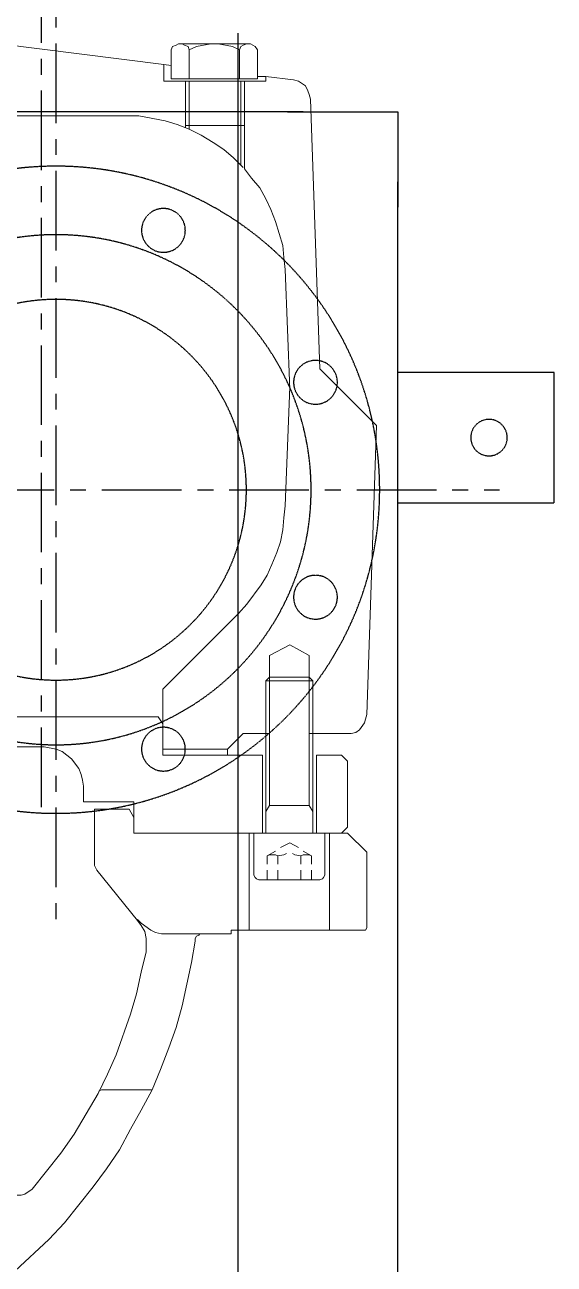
# Model space of a CAD drawing. Extents: x -3873 to 164127, y 7129 to 96529.
# Drawn here: x 59912.3 to 60123.4, y 32114.5 to 32608.9 of the extents above; entities that cross this region are included whole.
import ezdxf

# ---------------------------------------------------------------- set-up
doc = ezdxf.new("R2010")
doc.units = 0
for name, pattern in [('CENTER', [50.8, 31.75, -6.35, 6.35, -6.35]), ('DASHED', [0.2068, 0.1655, -0.0413]), ('HIDDEN', [9.525, 6.35, -3.175])]:
    doc.linetypes.add(name, pattern=pattern)
doc.layers.get('0').update_dxf_attribs({"linetype": 'CONTINUOUS'})
doc.layers.add('FLOORGUTTER', color=5, linetype='HIDDEN')
doc.layers.add('LAYOUT-KROMEKA', color=1, linetype='CONTINUOUS')

# ---------------------------------------------------------------- blocks, each defined once
blk = doc.blocks.new('bwk 5000-ust')
at = {"color": 1, "lineweight": 5}
for points in [[(-653.89, -63.62), (-653.89, -63.62), (-653.89, -195.64), (-653.89, -195.64)], [(-641.93, -84.67), (-641.93, -84.67), (-641.93, -150.2), (-641.93, -150.2)], [(-893.54, -182.73), (-893.54, -182.73), (-893.54, -91.36), (-893.54, -91.36)], [(-922.24, -132.5), (-922.24, -132.5), (-914.11, -198.03), (-914.11, -198.03)], [(-626.15, -165.98), (-626.15, -165.98), (-619.93, -165.98), (-619.93, -165.98)], [(-619.93, -165.98), (-619.93, -165.98), (-619.93, -186.07), (-619.93, -186.07)], [(-619.93, -186.07), (-619.93, -186.07), (-619.93, -165.98), (-619.93, -165.98)], [(-617.06, -184.16), (-617.06, -184.16), (-617.06, -170.29), (-617.06, -170.29)], [(-617.06, -170.29), (-617.06, -170.29), (-594.58, -170.29), (-594.58, -170.29)], [(-594.58, -170.29), (-594.58, -170.29), (-592.66, -171.25), (-592.66, -171.25)], [(-572.57, -187.51), (-572.57, -187.51), (-592.66, -171.25), (-592.66, -171.25)], [(-619.93, -186.07), (-619.93, -186.07), (-607.49, -186.07), (-607.49, -186.07)], [(-619.93, -186.07), (-619.93, -186.07), (-607.49, -186.07), (-607.49, -186.07)], [(-613.71, -186.07), (-613.71, -186.07), (-617.06, -184.16), (-617.06, -184.16)], [(-607.49, -186.07), (-607.49, -186.07), (-613.71, -186.07), (-613.71, -186.07)], [(-607.49, -271.22), (-607.49, -271.22), (-607.49, -186.07), (-607.49, -186.07)], [(-607.49, -258.78), (-607.49, -258.78), (-607.49, -186.07), (-607.49, -186.07)], [(-664.89, -197.55), (-664.89, -197.55), (-695.03, -227.69), (-695.03, -227.69)], [(-640.97, -197.55), (-640.97, -197.55), (-664.89, -197.55), (-664.89, -197.55)], [(-651.02, -197.55), (-651.02, -197.55), (-653.89, -195.64), (-653.89, -195.64)], [(-651.02, -197.55), (-651.02, -197.55), (-638.58, -197.55), (-638.58, -197.55)], [(-640.97, -197.55), (-640.97, -197.55), (-640.97, -223.38), (-640.97, -223.38)], [(-638.58, -197.55), (-638.58, -197.55), (-638.58, -222.43), (-638.58, -222.43)], [(-919.85, -200.9), (-919.85, -200.9), (-908.37, -200.9), (-908.37, -200.9)], [(-907.41, -198.03), (-907.41, -198.03), (-914.11, -198.03), (-914.11, -198.03)], [(-914.11, -198.03), (-914.11, -198.03), (-913.63, -200.9), (-913.63, -200.9)], [(-908.37, -235.34), (-908.37, -235.34), (-908.37, -200.9), (-908.37, -200.9)], [(-907.41, -206.64), (-907.41, -206.64), (-907.41, -198.03), (-907.41, -198.03)], [(-567.31, -224.82), (-567.31, -224.82), (-567.31, -199.47), (-567.31, -199.47)], [(-922.24, -231.52), (-922.24, -231.52), (-922.24, -204.73), (-922.24, -204.73)], [(-907.41, -206.64), (-907.41, -206.64), (-888.75, -206.64), (-888.75, -206.64)], [(-907.41, -206.64), (-907.41, -206.64), (-907.41, -230.08), (-907.41, -230.08)], [(-889.71, -230.08), (-889.71, -230.08), (-889.71, -206.64), (-889.71, -206.64)], [(-908.37, -208.08), (-908.37, -208.08), (-919.85, -208.08), (-919.85, -208.08)], [(-907.41, -208.08), (-907.41, -208.08), (-888.28, -208.08), (-888.28, -208.08)], [(-607.49, -237.26), (-607.49, -237.26), (-607.49, -216.21), (-607.49, -216.21)], [(-638.58, -222.43), (-638.58, -222.43), (-638.58, -237.26), (-638.58, -237.26)], [(-640.97, -223.38), (-640.97, -223.38), (-647.19, -229.6), (-647.19, -229.6)], [(-640.97, -223.38), (-640.97, -223.38), (-638.58, -223.38), (-638.58, -223.38)], [(-568.75, -224.82), (-568.75, -224.82), (-567.31, -224.82), (-567.31, -224.82)], [(-568.75, -224.82), (-568.75, -224.82), (-568.75, -278.39), (-568.75, -278.39)], [(-908.37, -228.17), (-908.37, -228.17), (-919.85, -228.17), (-919.85, -228.17)], [(-907.41, -228.65), (-907.41, -228.65), (-873.93, -228.65), (-873.93, -228.65)], [(-907.41, -230.08), (-907.41, -230.08), (-872.49, -230.08), (-872.49, -230.08)], [(-907.41, -238.69), (-907.41, -238.69), (-907.41, -230.08), (-907.41, -230.08)], [(-647.19, -240.13), (-647.19, -240.13), (-647.19, -229.6), (-647.19, -229.6)], [(-607.49, -231.99), (-607.49, -231.99), (-568.75, -231.99), (-568.75, -231.99)], [(-908.37, -235.34), (-908.37, -235.34), (-919.85, -235.34), (-919.85, -235.34)], [(-909.32, -235.34), (-909.32, -235.34), (-909.32, -238.69), (-909.32, -238.69)], [(-638.58, -237.26), (-638.58, -237.26), (-607.49, -237.26), (-607.49, -237.26)], [(-607.49, -233.91), (-607.49, -233.91), (-590.75, -233.91), (-590.75, -233.91)], [(-607.49, -262.13), (-607.49, -262.13), (-607.49, -233.91), (-607.49, -233.91)], [(-588.84, -235.82), (-588.84, -235.82), (-588.84, -260.22), (-588.84, -260.22)], [(-568.75, -258.78), (-568.75, -258.78), (-568.75, -237.26), (-568.75, -237.26)], [(-909.32, -238.69), (-909.32, -238.69), (-907.41, -238.69), (-907.41, -238.69)], [(-909.32, -238.69), (-909.32, -238.69), (-907.89, -249.69), (-907.89, -249.69)], [(-678.29, -240.13), (-678.29, -240.13), (-647.19, -240.13), (-647.19, -240.13)], [(-669.67, -240.13), (-669.67, -240.13), (-668.24, -238.69), (-668.24, -238.69)], [(-669.67, -255.91), (-669.67, -255.91), (-669.67, -240.13), (-669.67, -240.13)], [(-668.24, -238.69), (-668.24, -238.69), (-668.24, -257.35), (-668.24, -257.35)], [(-668.24, -238.69), (-668.24, -238.69), (-607.49, -238.69), (-607.49, -238.69)], [(-618.49, -240.13), (-618.49, -240.13), (-616.1, -238.69), (-616.1, -238.69)], [(-607.49, -255.91), (-607.49, -255.91), (-607.49, -240.13), (-607.49, -240.13)], [(-598.4, -239.17), (-598.4, -239.17), (-600.32, -242.52), (-600.32, -242.52)], [(-595.05, -239.17), (-595.05, -239.17), (-598.4, -239.17), (-598.4, -239.17)], [(-588.84, -239.17), (-588.84, -239.17), (-592.66, -239.17), (-592.66, -239.17)], [(-784.48, -248.26), (-784.48, -248.26), (-832.31, -246.34), (-832.31, -246.34)], [(-785.43, -248.26), (-785.43, -248.26), (-738.08, -246.34), (-738.08, -246.34)], [(-601.75, -244.43), (-601.75, -244.43), (-603.66, -248.26), (-603.66, -248.26)], [(-595.05, -243.47), (-595.05, -243.47), (-598.4, -243.47), (-598.4, -243.47)], [(-588.84, -243.47), (-588.84, -243.47), (-592.66, -243.47), (-592.66, -243.47)], [(-601.75, -251.61), (-601.75, -251.61), (-603.66, -248.26), (-603.66, -248.26)], [(-792.61, -260.22), (-792.61, -260.22), (-900.23, -256.39), (-900.23, -256.39)], [(-647.19, -255.91), (-647.19, -255.91), (-678.29, -255.91), (-678.29, -255.91)], [(-668.24, -257.35), (-668.24, -257.35), (-669.67, -255.91), (-669.67, -255.91)], [(-647.19, -255.91), (-647.19, -255.91), (-647.19, -271.22), (-647.19, -271.22)], [(-618.49, -255.91), (-618.49, -255.91), (-616.1, -257.35), (-616.1, -257.35)], [(-598.4, -256.87), (-598.4, -256.87), (-600.32, -253.52), (-600.32, -253.52)], [(-595.05, -252.56), (-595.05, -252.56), (-598.4, -252.56), (-598.4, -252.56)], [(-595.05, -256.87), (-595.05, -256.87), (-598.4, -256.87), (-598.4, -256.87)], [(-588.84, -252.56), (-588.84, -252.56), (-592.66, -252.56), (-592.66, -252.56)], [(-588.84, -256.87), (-588.84, -256.87), (-592.66, -256.87), (-592.66, -256.87)], [(-792.61, -260.22), (-792.61, -260.22), (-789.26, -263.56), (-789.26, -263.56)], [(-607.49, -257.35), (-607.49, -257.35), (-668.24, -257.35), (-668.24, -257.35)], [(-638.58, -258.78), (-638.58, -258.78), (-607.49, -258.78), (-607.49, -258.78)], [(-638.58, -258.78), (-638.58, -258.78), (-638.58, -268.83), (-638.58, -268.83)], [(-607.49, -268.83), (-607.49, -268.83), (-607.49, -258.78), (-607.49, -258.78)], [(-789.26, -263.56), (-789.26, -263.56), (-770.13, -282.7), (-770.13, -282.7)], [(-590.75, -262.13), (-590.75, -262.13), (-607.49, -262.13), (-607.49, -262.13)], [(-607.49, -264.04), (-607.49, -264.04), (-568.75, -264.04), (-568.75, -264.04)], [(-638.58, -268.83), (-638.58, -268.83), (-636.19, -271.22), (-636.19, -271.22)], [(-636.19, -271.22), (-636.19, -271.22), (-609.88, -271.22), (-609.88, -271.22)], [(-607.49, -268.83), (-607.49, -268.83), (-609.88, -271.22), (-609.88, -271.22)], [(-599.84, -278.87), (-599.84, -278.87), (-607.49, -271.22), (-607.49, -271.22)], [(-770.13, -282.7), (-770.13, -282.7), (-654.85, -278.87), (-654.85, -278.87)], [(-599.84, -278.87), (-599.84, -278.87), (-570.18, -278.87), (-570.18, -278.87)]]:
    blk.add_open_spline(points, degree=3, dxfattribs=at)
for points, knots in [([(-427.16, -131.54), (-427.16, -131.54), (-432.9, -138.72), (-432.9, -138.72), (-432.9, -138.72), (-445.33, -152.11), (-445.33, -152.11), (-445.33, -152.11), (-452.03, -158.33), (-452.03, -158.33), (-452.03, -158.33), (-466.38, -169.81), (-466.38, -169.81), (-466.38, -169.81), (-473.56, -175.07), (-473.56, -175.07), (-473.56, -175.07), (-481.21, -180.33), (-481.21, -180.33), (-481.21, -180.33), (-489.34, -184.64), (-489.34, -184.64), (-489.34, -184.64), (-496.99, -188.94), (-496.99, -188.94), (-496.99, -188.94), (-505.13, -193.25), (-505.13, -193.25)], [0, 0, 0, 0, 1, 1, 1, 2, 2, 2, 3, 3, 3, 4, 4, 4, 5, 5, 5, 6, 6, 6, 7, 7, 7, 8, 8, 8, 9, 9, 9, 9]), ([(-470.69, -131.54), (-470.69, -131.54), (-468.77, -132.02), (-468.77, -132.02), (-468.77, -132.02), (-467.34, -132.5), (-467.34, -132.5), (-467.34, -132.5), (-465.9, -133.46), (-465.9, -133.46), (-465.9, -133.46), (-464.95, -134.41), (-464.95, -134.41), (-464.95, -134.41), (-463.99, -135.85), (-463.99, -135.85), (-463.99, -135.85), (-463.03, -137.76), (-463.03, -137.76), (-463.03, -137.76), (-463.03, -141.11), (-463.03, -141.11), (-463.03, -141.11), (-463.51, -142.55), (-463.51, -142.55), (-463.51, -142.55), (-465.42, -145.42), (-465.42, -145.42)], [0, 0, 0, 0, 1, 1, 1, 2, 2, 2, 3, 3, 3, 4, 4, 4, 5, 5, 5, 6, 6, 6, 7, 7, 7, 8, 8, 8, 9, 9, 9, 9]), ([(-465.42, -145.42), (-465.42, -145.42), (-479.77, -156.9), (-479.77, -156.9), (-479.77, -156.9), (-487.43, -162.16), (-487.43, -162.16), (-487.43, -162.16), (-503.69, -171.72), (-503.69, -171.72)], [0, 0, 0, 0, 1, 1, 1, 2, 2, 2, 3, 3, 3, 3]), ([(-626.15, -165.98), (-626.15, -165.98), (-628.54, -165.51), (-628.54, -165.51), (-628.54, -165.51), (-630.93, -165.03), (-630.93, -165.03), (-630.93, -165.03), (-633.32, -164.07), (-633.32, -164.07), (-633.32, -164.07), (-637.15, -161.2), (-637.15, -161.2), (-637.15, -161.2), (-640.02, -157.37), (-640.02, -157.37), (-640.02, -157.37), (-640.97, -154.98), (-640.97, -154.98), (-640.97, -154.98), (-641.93, -150.2), (-641.93, -150.2)], [0, 0, 0, 0, 1, 1, 1, 2, 2, 2, 3, 3, 3, 4, 4, 4, 5, 5, 5, 6, 6, 6, 7, 7, 7, 7]), ([(-503.69, -171.72), (-503.69, -171.72), (-511.34, -175.55), (-511.34, -175.55), (-511.34, -175.55), (-519, -178.9), (-519, -178.9), (-519, -178.9), (-535.26, -184.64), (-535.26, -184.64), (-535.26, -184.64), (-543.39, -187.03), (-543.39, -187.03), (-543.39, -187.03), (-552, -188.94), (-552, -188.94), (-552, -188.94), (-560.14, -190.86), (-560.14, -190.86)], [0, 0, 0, 0, 1, 1, 1, 2, 2, 2, 3, 3, 3, 4, 4, 4, 5, 5, 5, 6, 6, 6, 6]), ([(-505.13, -193.25), (-505.13, -193.25), (-505.13, -173.16), (-505.13, -173.16), (-505.13, -173.16), (-504.65, -172.2), (-504.65, -172.2), (-504.65, -172.2), (-503.69, -171.72), (-503.69, -171.72)], [0, 0, 0, 0, 1, 1, 1, 2, 2, 2, 3, 3, 3, 3]), ([(-888.28, -208.08), (-888.28, -208.08), (-890.19, -203.29), (-890.19, -203.29), (-890.19, -203.29), (-891.62, -198.51), (-891.62, -198.51), (-891.62, -198.51), (-893.54, -187.99), (-893.54, -187.99), (-893.54, -187.99), (-893.54, -182.73), (-893.54, -182.73)], [0, 0, 0, 0, 1, 1, 1, 2, 2, 2, 3, 3, 3, 4, 4, 4, 4]), ([(-573.05, -187.51), (-573.05, -187.51), (-571.62, -188.94), (-571.62, -188.94), (-571.62, -188.94), (-568.75, -192.77), (-568.75, -192.77), (-568.75, -192.77), (-567.79, -194.68), (-567.79, -194.68), (-567.79, -194.68), (-567.31, -197.08), (-567.31, -197.08), (-567.31, -197.08), (-567.31, -199.47), (-567.31, -199.47)], [0, 0, 0, 0, 1, 1, 1, 2, 2, 2, 3, 3, 3, 4, 4, 4, 5, 5, 5, 5]), ([(-560.14, -190.86), (-560.14, -190.86), (-565.4, -190.86), (-565.4, -190.86), (-565.4, -190.86), (-568.27, -190.38), (-568.27, -190.38), (-568.27, -190.38), (-570.66, -188.94), (-570.66, -188.94), (-570.66, -188.94), (-572.57, -187.51), (-572.57, -187.51)], [0, 0, 0, 0, 1, 1, 1, 2, 2, 2, 3, 3, 3, 4, 4, 4, 4]), ([(-505.13, -193.25), (-505.13, -193.25), (-513.26, -196.6), (-513.26, -196.6), (-513.26, -196.6), (-521.87, -199.95), (-521.87, -199.95), (-521.87, -199.95), (-530, -202.82), (-530, -202.82), (-530, -202.82), (-538.61, -205.21), (-538.61, -205.21), (-538.61, -205.21), (-555.83, -209.03), (-555.83, -209.03), (-555.83, -209.03), (-564.44, -210.47), (-564.44, -210.47)], [0, 0, 0, 0, 1, 1, 1, 2, 2, 2, 3, 3, 3, 4, 4, 4, 5, 5, 5, 6, 6, 6, 6]), ([(-919.85, -208.08), (-919.85, -208.08), (-921.28, -207.6), (-921.28, -207.6), (-921.28, -207.6), (-921.76, -206.16), (-921.76, -206.16), (-921.76, -206.16), (-922.24, -205.21), (-922.24, -205.21), (-922.24, -205.21), (-922.24, -203.77), (-922.24, -203.77), (-922.24, -203.77), (-921.76, -202.82), (-921.76, -202.82), (-921.76, -202.82), (-921.28, -201.38), (-921.28, -201.38), (-921.28, -201.38), (-919.85, -200.9), (-919.85, -200.9)], [0, 0, 0, 0, 1, 1, 1, 2, 2, 2, 3, 3, 3, 4, 4, 4, 5, 5, 5, 6, 6, 6, 7, 7, 7, 7]), ([(-919.85, -228.17), (-919.85, -228.17), (-921.28, -225.3), (-921.28, -225.3), (-921.28, -225.3), (-922.24, -219.56), (-922.24, -219.56), (-922.24, -219.56), (-922.24, -216.69), (-922.24, -216.69), (-922.24, -216.69), (-921.28, -210.95), (-921.28, -210.95), (-921.28, -210.95), (-919.85, -208.08), (-919.85, -208.08)], [0, 0, 0, 0, 1, 1, 1, 2, 2, 2, 3, 3, 3, 4, 4, 4, 5, 5, 5, 5]), ([(-872.97, -229.6), (-872.97, -229.6), (-876.8, -225.78), (-876.8, -225.78), (-876.8, -225.78), (-880.14, -221.95), (-880.14, -221.95), (-880.14, -221.95), (-883.01, -217.64), (-883.01, -217.64), (-883.01, -217.64), (-885.88, -212.86), (-885.88, -212.86), (-885.88, -212.86), (-888.28, -208.08), (-888.28, -208.08)], [0, 0, 0, 0, 1, 1, 1, 2, 2, 2, 3, 3, 3, 4, 4, 4, 5, 5, 5, 5]), ([(-567.31, -213.34), (-567.31, -213.34), (-567.31, -212.38), (-567.31, -212.38), (-567.31, -212.38), (-566.83, -211.9), (-566.83, -211.9), (-566.83, -211.9), (-566.35, -210.95), (-566.35, -210.95), (-566.35, -210.95), (-565.4, -210.47), (-565.4, -210.47), (-565.4, -210.47), (-564.44, -210.47), (-564.44, -210.47)], [0, 0, 0, 0, 1, 1, 1, 2, 2, 2, 3, 3, 3, 4, 4, 4, 5, 5, 5, 5]), ([(-919.85, -235.34), (-919.85, -235.34), (-921.28, -234.39), (-921.28, -234.39), (-921.28, -234.39), (-922.24, -232.47), (-922.24, -232.47), (-922.24, -232.47), (-922.24, -231.04), (-922.24, -231.04), (-922.24, -231.04), (-921.76, -229.6), (-921.76, -229.6), (-921.76, -229.6), (-921.28, -228.65), (-921.28, -228.65), (-921.28, -228.65), (-919.85, -228.17), (-919.85, -228.17)], [0, 0, 0, 0, 1, 1, 1, 2, 2, 2, 3, 3, 3, 4, 4, 4, 5, 5, 5, 6, 6, 6, 6]), ([(-832.31, -246.34), (-832.31, -246.34), (-837.09, -245.87), (-837.09, -245.87), (-837.09, -245.87), (-841.88, -245.39), (-841.88, -245.39), (-841.88, -245.39), (-851.44, -242.52), (-851.44, -242.52), (-851.44, -242.52), (-856.23, -240.6), (-856.23, -240.6), (-856.23, -240.6), (-860.53, -238.69), (-860.53, -238.69), (-860.53, -238.69), (-864.84, -236.3), (-864.84, -236.3), (-864.84, -236.3), (-868.66, -232.95), (-868.66, -232.95), (-868.66, -232.95), (-872.49, -230.08), (-872.49, -230.08)], [0, 0, 0, 0, 1, 1, 1, 2, 2, 2, 3, 3, 3, 4, 4, 4, 5, 5, 5, 6, 6, 6, 7, 7, 7, 8, 8, 8, 8]), ([(-695.03, -227.69), (-695.03, -227.69), (-698.85, -231.04), (-698.85, -231.04), (-698.85, -231.04), (-706.51, -236.78), (-706.51, -236.78), (-706.51, -236.78), (-710.33, -239.17), (-710.33, -239.17), (-710.33, -239.17), (-714.64, -241.08), (-714.64, -241.08), (-714.64, -241.08), (-719.42, -243), (-719.42, -243), (-719.42, -243), (-723.73, -244.43), (-723.73, -244.43), (-723.73, -244.43), (-728.51, -245.39), (-728.51, -245.39), (-728.51, -245.39), (-733.29, -245.87), (-733.29, -245.87), (-733.29, -245.87), (-738.08, -246.34), (-738.08, -246.34)], [0, 0, 0, 0, 1, 1, 1, 2, 2, 2, 3, 3, 3, 4, 4, 4, 5, 5, 5, 6, 6, 6, 7, 7, 7, 8, 8, 8, 9, 9, 9, 9]), ([(-590.75, -233.91), (-590.75, -233.91), (-589.79, -234.39), (-589.79, -234.39), (-589.79, -234.39), (-589.31, -234.86), (-589.31, -234.86), (-589.31, -234.86), (-588.84, -235.82), (-588.84, -235.82)], [0, 0, 0, 0, 1, 1, 1, 2, 2, 2, 3, 3, 3, 3]), ([(-678.29, -240.13), (-678.29, -240.13), (-682.59, -248.26), (-682.59, -248.26), (-682.59, -248.26), (-678.29, -255.91), (-678.29, -255.91)], [0, 0, 0, 0, 1, 1, 1, 2, 2, 2, 2]), ([(-662.02, -255.91), (-662.02, -255.91), (-618.49, -255.91), (-618.49, -255.91), (-618.49, -255.91), (-618.49, -240.13), (-618.49, -240.13), (-618.49, -240.13), (-662.02, -240.13), (-662.02, -240.13)], [0, 0, 0, 0, 1, 1, 1, 2, 2, 2, 3, 3, 3, 3]), ([(-598.4, -243.47), (-598.4, -243.47), (-598.88, -242.52), (-598.88, -242.52), (-598.88, -242.52), (-598.88, -240.13), (-598.88, -240.13), (-598.88, -240.13), (-598.4, -239.17), (-598.4, -239.17)], [0, 0, 0, 0, 1, 1, 1, 2, 2, 2, 3, 3, 3, 3]), ([(-599.36, -246.82), (-599.36, -246.82), (-598.88, -245.87), (-598.88, -245.87), (-598.88, -245.87), (-598.4, -243.47), (-598.4, -243.47)], [0, 0, 0, 0, 1, 1, 1, 2, 2, 2, 2]), ([(-900.23, -256.39), (-900.23, -256.39), (-902.15, -255.91), (-902.15, -255.91), (-902.15, -255.91), (-903.58, -255.43), (-903.58, -255.43), (-903.58, -255.43), (-905.5, -254.48), (-905.5, -254.48), (-905.5, -254.48), (-907.41, -251.61), (-907.41, -251.61), (-907.41, -251.61), (-907.89, -249.69), (-907.89, -249.69)], [0, 0, 0, 0, 1, 1, 1, 2, 2, 2, 3, 3, 3, 4, 4, 4, 5, 5, 5, 5]), ([(-598.4, -252.56), (-598.4, -252.56), (-598.88, -250.17), (-598.88, -250.17), (-598.88, -250.17), (-599.36, -249.21), (-599.36, -249.21)], [0, 0, 0, 0, 1, 1, 1, 2, 2, 2, 2]), ([(-598.4, -256.87), (-598.4, -256.87), (-598.88, -255.91), (-598.88, -255.91), (-598.88, -255.91), (-598.88, -253.52), (-598.88, -253.52), (-598.88, -253.52), (-598.4, -252.56), (-598.4, -252.56)], [0, 0, 0, 0, 1, 1, 1, 2, 2, 2, 3, 3, 3, 3]), ([(-588.84, -260.22), (-588.84, -260.22), (-589.31, -261.17), (-589.31, -261.17), (-589.31, -261.17), (-589.79, -261.65), (-589.79, -261.65), (-589.79, -261.65), (-590.75, -262.13), (-590.75, -262.13)], [0, 0, 0, 0, 1, 1, 1, 2, 2, 2, 3, 3, 3, 3]), ([(-647.19, -271.22), (-647.19, -271.22), (-647.19, -272.65), (-647.19, -272.65), (-647.19, -272.65), (-647.67, -274.57), (-647.67, -274.57), (-647.67, -274.57), (-648.63, -276), (-648.63, -276), (-648.63, -276), (-651.5, -277.92), (-651.5, -277.92), (-651.5, -277.92), (-652.93, -278.39), (-652.93, -278.39), (-652.93, -278.39), (-654.85, -278.87), (-654.85, -278.87)], [0, 0, 0, 0, 1, 1, 1, 2, 2, 2, 3, 3, 3, 4, 4, 4, 5, 5, 5, 6, 6, 6, 6]), ([(-568.75, -278.39), (-568.75, -278.39), (-569.7, -278.87), (-569.7, -278.87), (-569.7, -278.87), (-570.18, -278.87), (-570.18, -278.87)], [0, 0, 0, 0, 1, 1, 1, 2, 2, 2, 2]), ([(-568.75, -278.39), (-568.75, -278.39), (-569.7, -278.87), (-569.7, -278.87), (-569.7, -278.87), (-570.18, -278.87), (-570.18, -278.87)], [0, 0, 0, 0, 1, 1, 1, 2, 2, 2, 2])]:
    blk.add_open_spline(points, degree=3, knots=knots, dxfattribs=at)
at = {"layer": 'FLOORGUTTER', "color": 1, "linetype": 'DASHED'}
for p, q in [((-895.24, -253.49), (-895.24, 488.8)), ((-895.24, -247.25), (-895.24, -291.2)), ((-895.24, -291.2), (-857.12, -291.2)), ((-115.24, -291.2), (-867.44, -291.2)), ((-791.24, -353.6), (-791.24, -291.2)), ((-739.24, -291.2), (-739.24, -353.6)), ((-739.24, -353.6), (-791.24, -353.6))]:
    blk.add_line(p, q, dxfattribs=at)
at = {"layer": 'FLOORGUTTER', "color": 1, "linetype": 'CENTER'}
for p, q in [((-744.44, 29.94), (-744.44, -331.76)), ((-973.24, -154.96), (-567.64, -154.96))]:
    blk.add_line(p, q, dxfattribs=at)
at = {"layer": 'FLOORGUTTER', "color": 1, "linetype": 'DASHED'}
for centre, radius in [((-744.44, -154.96), 129.06), ((-744.44, -154.96), 101.73), ((-744.44, -154.96), 75.92), ((-847.89, -197.81), 8.73), ((-640.98, -197.81), 8.73), ((-787.29, -258.42), 8.73), ((-701.58, -258.42), 8.73), ((-765.24, -327.6), 7.28)]:
    blk.add_circle(centre, radius, dxfattribs=at)
blk = doc.blocks.new('AP-56 ARTIK POMPASI')
at = {"layer": 'LAYOUT-KROMEKA', "ltscale": 10}
blk.add_line((225.59, 280.49), (225.59, 1267.38), dxfattribs=at)
at = {"layer": 'LAYOUT-KROMEKA', "linetype": 'CENTER'}
blk.add_line((147.18, 201.83), (147.18, 591.83), dxfattribs=at)
at = {"layer": 'LAYOUT-KROMEKA', "ltscale": 10, "rotation": 90}
blk.add_blockref('bwk 5000-ust', (-1.82, 1207.07), dxfattribs=at)

msp = doc.modelspace()

# ---------------------------------------------------------------- block references
at = {"layer": 'LAYOUT-KROMEKA', "color": 7, "ltscale": 50, "xscale": -1, "rotation": 180}
msp.add_blockref('AP-56 ARTIK POMPASI', (59771.59, 32886.08), dxfattribs=at)

doc.saveas('drawing.dxf')
